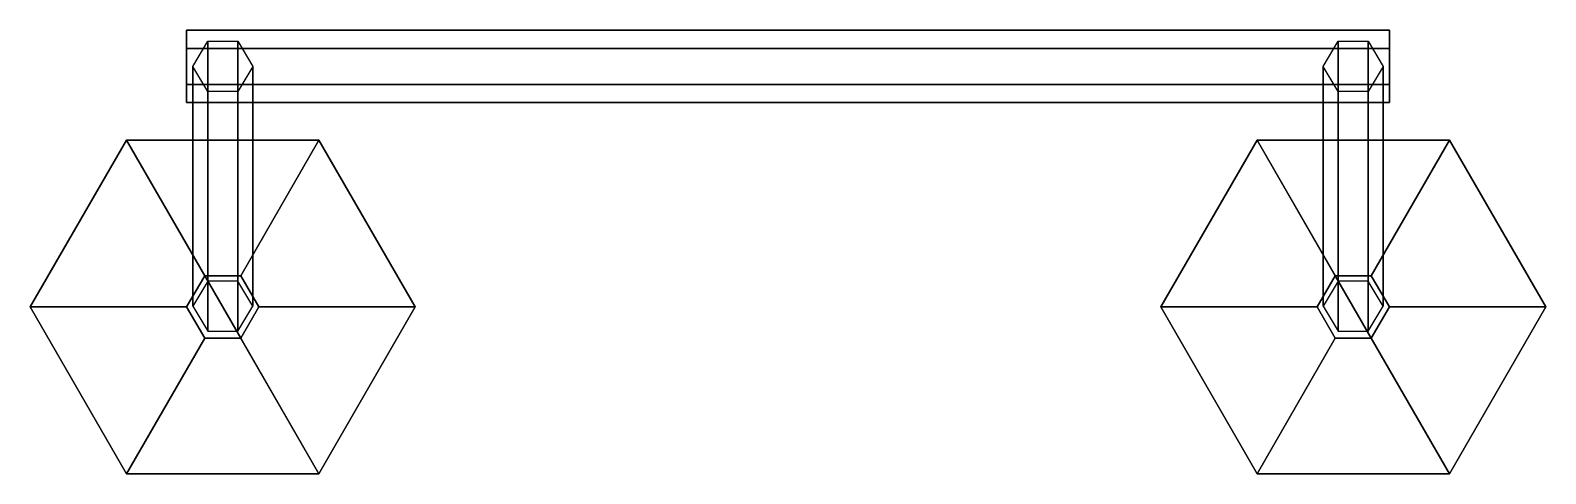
# Model space of a CAD drawing. Extents: x -0.63 to 0.63, y -0.34 to 0.03.
import ezdxf

# ---------------------------------------------------------------- set-up
doc = ezdxf.new("R2010")
doc.units = 0
doc.layers.add('SUPPORT', color=3, linetype='CONTINUOUS')

msp = doc.modelspace()

# ---------------------------------------------------------------- linework, layer by layer
at = {"layer": 'SUPPORT'}
for points in [[(0.5, 0.015, 0.026), (0.5, 0.03), (-0.5, 0.03), (-0.5, 0.015, 0.026)], [(0.5, 0.03), (0.5, 0.015, -0.026), (-0.5, 0.015, -0.026), (-0.5, 0.03)], [(-0.5, -0.015, 0.026), (-0.5, 0.015, 0.026), (-0.5, 0.03), (-0.5, -0.03)], [(-0.5, -0.03), (-0.5, 0.03), (-0.5, 0.015, -0.026), (-0.5, -0.015, -0.026)], [(0.5, -0.03), (0.5, 0.03), (0.5, 0.015, 0.026), (0.5, -0.015, 0.026)], [(0.5, -0.015, -0.026), (0.5, 0.015, -0.026), (0.5, 0.03), (0.5, -0.03)], [(0.5, -0.015, 0.026), (0.5, 0.015, 0.026), (-0.5, 0.015, 0.026), (-0.5, -0.015, 0.026)], [(0.5, 0.015, -0.026), (0.5, -0.015, -0.026), (-0.5, -0.015, -0.026), (-0.5, 0.015, -0.026)], [(-0.4825, -0.1784, -0.7494), (-0.495, -0.1993, -0.7438), (-0.495, 0), (-0.4825, 0.0209, -0.0056)], [(-0.4575, -0.1784, -0.7494), (-0.4825, -0.1784, -0.7494), (-0.4825, 0.0209, -0.0056), (-0.4575, 0.0209, -0.0056)], [(-0.445, -0.1993, -0.7438), (-0.4575, -0.1784, -0.7494), (-0.4575, 0.0209, -0.0056), (-0.445, 0)], [(0.4575, -0.1784, -0.7494), (0.445, -0.1993, -0.7438), (0.445, 0), (0.4575, 0.0209, -0.0056)], [(0.4825, -0.1784, -0.7494), (0.4575, -0.1784, -0.7494), (0.4575, 0.0209, -0.0056), (0.4825, 0.0209, -0.0056)], [(0.495, -0.1993, -0.7438), (0.4825, -0.1784, -0.7494), (0.4825, 0.0209, -0.0056), (0.495, 0)], [(-0.495, -0.1993, -0.7438), (-0.4825, -0.2202, -0.7382), (-0.4825, -0.0209, 0.0056), (-0.495, 0)], [(-0.4575, -0.2202, -0.7382), (-0.445, -0.1993, -0.7438), (-0.445, 0), (-0.4575, -0.0209, 0.0056)], [(0.445, -0.1993, -0.7438), (0.4575, -0.2202, -0.7382), (0.4575, -0.0209, 0.0056), (0.445, 0)], [(0.4825, -0.2202, -0.7382), (0.495, -0.1993, -0.7438), (0.495, 0), (0.4825, -0.0209, 0.0056)], [(0.5, -0.03), (0.5, -0.015, 0.026), (-0.5, -0.015, 0.026), (-0.5, -0.03)], [(0.5, -0.015, -0.026), (0.5, -0.03), (-0.5, -0.03), (-0.5, -0.015, -0.026)], [(-0.4825, -0.2202, -0.7382), (-0.4575, -0.2202, -0.7382), (-0.4575, -0.0209, 0.0056), (-0.4825, -0.0209, 0.0056)], [(0.4575, -0.2202, -0.7382), (0.4825, -0.2202, -0.7382), (0.4825, -0.0209, 0.0056), (0.4575, -0.0209, 0.0056)], [(-0.55, -0.0614, -0.8), (-0.63, -0.2, -0.8), (-0.5, -0.2, -0.73), (-0.485, -0.174, -0.73)], [(-0.55, -0.0614, -0.8), (-0.39, -0.3386, -0.8), (-0.55, -0.3386, -0.8), (-0.63, -0.2, -0.8)], [(-0.39, -0.0614, -0.8), (-0.55, -0.0614, -0.8), (-0.485, -0.174, -0.73), (-0.455, -0.174, -0.73)], [(-0.39, -0.0614, -0.8), (-0.31, -0.2, -0.8), (-0.39, -0.3386, -0.8), (-0.55, -0.0614, -0.8)], [(-0.31, -0.2, -0.8), (-0.39, -0.0614, -0.8), (-0.455, -0.174, -0.73), (-0.44, -0.2, -0.73)], [(0.39, -0.0614, -0.8), (0.31, -0.2, -0.8), (0.44, -0.2, -0.73), (0.455, -0.174, -0.73)], [(0.39, -0.0614, -0.8), (0.55, -0.3386, -0.8), (0.39, -0.3386, -0.8), (0.31, -0.2, -0.8)], [(0.55, -0.0614, -0.8), (0.39, -0.0614, -0.8), (0.455, -0.174, -0.73), (0.485, -0.174, -0.73)], [(0.55, -0.0614, -0.8), (0.63, -0.2, -0.8), (0.55, -0.3386, -0.8), (0.39, -0.0614, -0.8)], [(0.63, -0.2, -0.8), (0.55, -0.0614, -0.8), (0.485, -0.174, -0.73), (0.5, -0.2, -0.73)], [(-0.5, -0.2, -0.73), (-0.485, -0.226, -0.73), (-0.455, -0.226, -0.73), (-0.485, -0.174, -0.73)], [(-0.485, -0.174, -0.73), (-0.455, -0.226, -0.73), (-0.44, -0.2, -0.73), (-0.455, -0.174, -0.73)], [(0.44, -0.2, -0.73), (0.455, -0.226, -0.73), (0.485, -0.226, -0.73), (0.455, -0.174, -0.73)], [(0.455, -0.174, -0.73), (0.485, -0.226, -0.73), (0.5, -0.2, -0.73), (0.485, -0.174, -0.73)], [(-0.63, -0.2, -0.8), (-0.55, -0.3386, -0.8), (-0.485, -0.226, -0.73), (-0.5, -0.2, -0.73)], [(-0.39, -0.3386, -0.8), (-0.31, -0.2, -0.8), (-0.44, -0.2, -0.73), (-0.455, -0.226, -0.73)], [(0.31, -0.2, -0.8), (0.39, -0.3386, -0.8), (0.455, -0.226, -0.73), (0.44, -0.2, -0.73)], [(0.55, -0.3386, -0.8), (0.63, -0.2, -0.8), (0.5, -0.2, -0.73), (0.485, -0.226, -0.73)], [(-0.55, -0.3386, -0.8), (-0.39, -0.3386, -0.8), (-0.455, -0.226, -0.73), (-0.485, -0.226, -0.73)], [(0.39, -0.3386, -0.8), (0.55, -0.3386, -0.8), (0.485, -0.226, -0.73), (0.455, -0.226, -0.73)]]:
    msp.add_3dface(points, dxfattribs=at)

doc.saveas('drawing.dxf')
